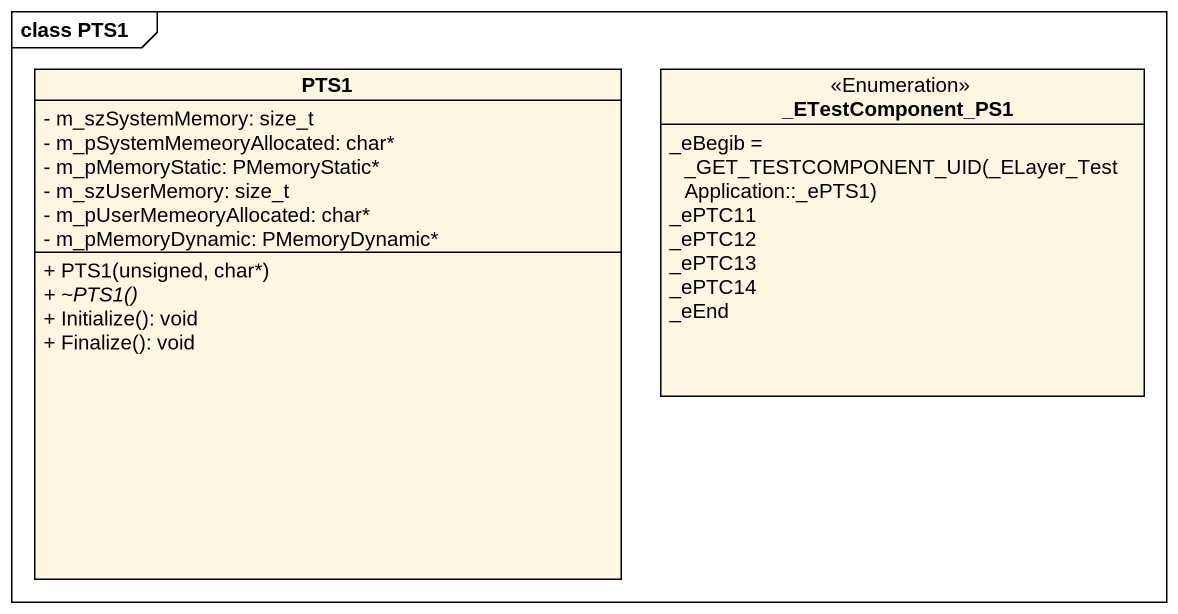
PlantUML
@startuml
mainframe class PTS1
hide circle
hide empty members
skinparam classAttributeIconSize 0
class PTS1 {
  - m_szSystemMemory: size_t
  - m_pSystemMemeoryAllocated: char*
  - m_pMemoryStatic: PMemoryStatic*
  - m_szUserMemory: size_t
  - m_pUserMemeoryAllocated: char*
  - m_pMemoryDynamic: PMemoryDynamic*
  + PTS1(unsigned, char*)
  {abstract} + ~PTS1()
  + Initialize(): void
  + Finalize(): void
}
enum "_ETestComponent_PS1" as ETestComponent_PS1 <<Enumeration>> {
  {field} _eBegib = _GET_TESTCOMPONENT_UID(_ELayer_TestApplication::_ePTS1)
  _ePTC11
  _ePTC12
  _ePTC13
  _ePTC14
  _eEnd
}
@enduml
